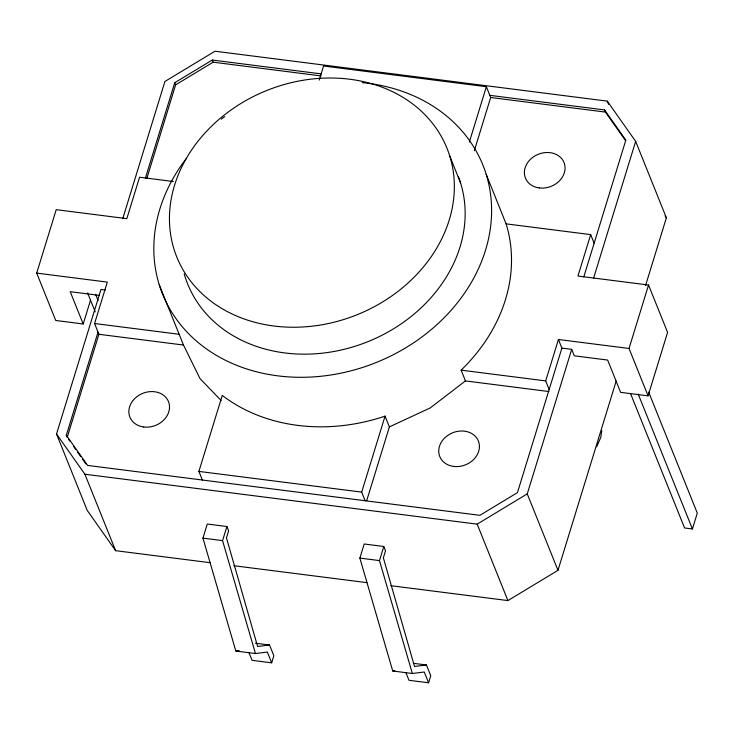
<?xml version="1.0" encoding="UTF-8"?>
<svg xmlns="http://www.w3.org/2000/svg" width="734" height="734" viewBox="0 0 734 734"><rect width="100%" height="100%" fill="white"/><g stroke="black" fill="none" stroke-linecap="round" stroke-linejoin="round"><path stroke-width="1.1" d="M601.816 430.702L600.751 437.436L596.687 446.777M90.521 300.188L83.199 323.978L55.747 320.483L36.7 273.112L56.215 209.667L126.826 218.649L139.561 177.224L173.389 181.527M210.007 562.684L115.633 550.674L87.245 510.433L56.518 433.996L100.962 289.462L105.32 290.022M122.835 218.347L164.921 81.474L214.989 51.215L607.266 101.127L635.653 141.368L666.38 217.805L645.507 285.682M98.035 332.135L66.326 435.244L67.189 437.4L98.897 334.282L94.576 323.52L107.311 282.104L36.7 273.112M145.36 178.243L174.729 82.722L212.282 60.032L321.345 73.905M146.892 178.224L175.6 84.878L174.729 82.722M202.355 480.027L198.896 471.411L222.264 395.406A172.673 143.323 -21.9 0 0 385.056 416.123L389.387 426.885L366.688 500.716M319.217 80.125L323.556 66.014L486.358 86.722L490.679 97.494L474.32 150.69M271.681 662.82L267.35 652.058L255.441 653.535L235.825 651.04L202.942 538.132L207.282 524.03L226.898 526.526L228.623 530.829L226.457 537.884L257.606 646.48L269.516 645.002L273.846 655.774L271.681 662.82L252.065 660.325L248.918 652.498M255.441 653.535L222.558 540.628L226.898 526.526M365.147 500.735L361.688 492.119L385.056 416.123M469.329 142.102L486.358 86.722M428.592 682.785L424.261 672.014L412.352 673.491L392.736 670.995L359.853 558.097L364.192 543.995L383.799 546.491L385.534 550.794L383.368 557.849L414.517 666.444L426.426 664.967L430.757 675.73L428.592 682.785L408.976 680.29L405.829 672.454M412.352 673.491L379.469 560.592L383.799 546.491M549.151 389.525L545.692 380.909L558.427 339.493L629.038 348.476L648.076 395.846L620.615 392.351L607.633 360.055L574.291 355.816L571.694 349.356L561.886 348.109L558.427 339.493M486.192 174.334L506.102 223.861L590.677 234.614L577.942 276.039L648.544 285.021L667.591 332.392L648.076 395.846M561.886 348.109L517.442 492.633L479.889 515.332L87.612 465.429L66.326 435.244M583.75 277.021L625.845 140.121L604.559 109.935L489.817 95.337M390.791 585.686L507.91 600.586L557.978 570.327L527.251 493.881L571.694 349.356M593.567 278.232L635.653 141.368M557.978 570.327L616.221 380.928M629.038 348.476L648.544 285.021M630.515 393.497L684.574 527.975L692.419 528.966L697.3 513.103L648.617 392.002M548.885 391.534L465.439 380.918L430.252 407.93L389.387 426.885M175.6 84.878L213.144 62.179L321.07 75.914M56.518 433.996L84.905 474.237L477.183 524.149L527.251 493.881M235.825 651.04L239.073 650.636M392.736 670.995L394.901 670.729M490.679 97.494L605.422 112.091L625.423 140.442M99.118 295.362L70.216 291.682L83.199 323.978M94.576 323.52L179.142 334.282M506.102 223.861A172.673 143.323 -21.9 0 1 461.117 370.156L545.692 380.909M98.897 334.282L183.472 345.044L200.024 378.634L221.127 400.507M198.896 471.411L361.688 492.119M202.942 538.132L222.558 540.628M359.853 558.097L379.469 560.592M233.889 565.721L366.917 582.649M255.359 643.204L269.516 645.002M413.352 663.307L426.426 664.967M665.059 215.934L666.38 217.805M68.482 439.226L69.776 441.061M73.639 446.547L75.574 449.291M77.51 452.034L80.74 456.603M82.676 459.346L85.906 463.925M607.266 101.127L608.55 104.311M604.559 109.935L605.422 112.091M590.677 234.614L594.136 243.229M638.185 394.057L692.419 528.966M449.768 156.067A145.626 120.871 -21.9 0 1 273.956 326.015A145.626 120.871 -21.9 0 1 211.961 125.808A145.626 120.871 -21.9 0 1 449.768 156.067L460.585 182.977M461.117 370.156L465.439 380.918M477.183 524.149L507.91 600.586M212.282 60.032L213.144 62.179M159.241 284.755L183.472 345.044M95.594 294.297L98.154 300.646M87.585 292.894L95.218 311.867M84.905 474.237L115.633 550.674M362.257 82.639A172.673 143.323 -21.9 0 1 480.375 264.35A172.673 143.323 -21.9 0 1 242.156 367.395A172.673 143.323 -21.9 0 1 186.014 158.874M458.374 176.61A145.626 120.871 -21.9 0 1 361.073 344.246A145.626 120.871 -21.9 0 1 184.206 273.956M221.319 119.192A20.8 17.267 -21.9 0 1 224.787 116.651M143.763 426.995A20.8 17.267 -21.9 0 0 168.875 402.718A20.8 17.267 -21.9 0 0 134.909 398.397A20.8 17.267 -21.9 0 0 143.763 426.995M539.297 187.932A20.8 17.267 -21.9 0 0 564.418 163.654A20.8 17.267 -21.9 0 0 530.443 159.333A20.8 17.267 -21.9 0 0 539.297 187.932M453.658 466.42A20.8 17.267 -21.9 0 0 478.779 442.143A20.8 17.267 -21.9 0 0 444.804 437.822A20.8 17.267 -21.9 0 0 453.658 466.42"/></g></svg>
